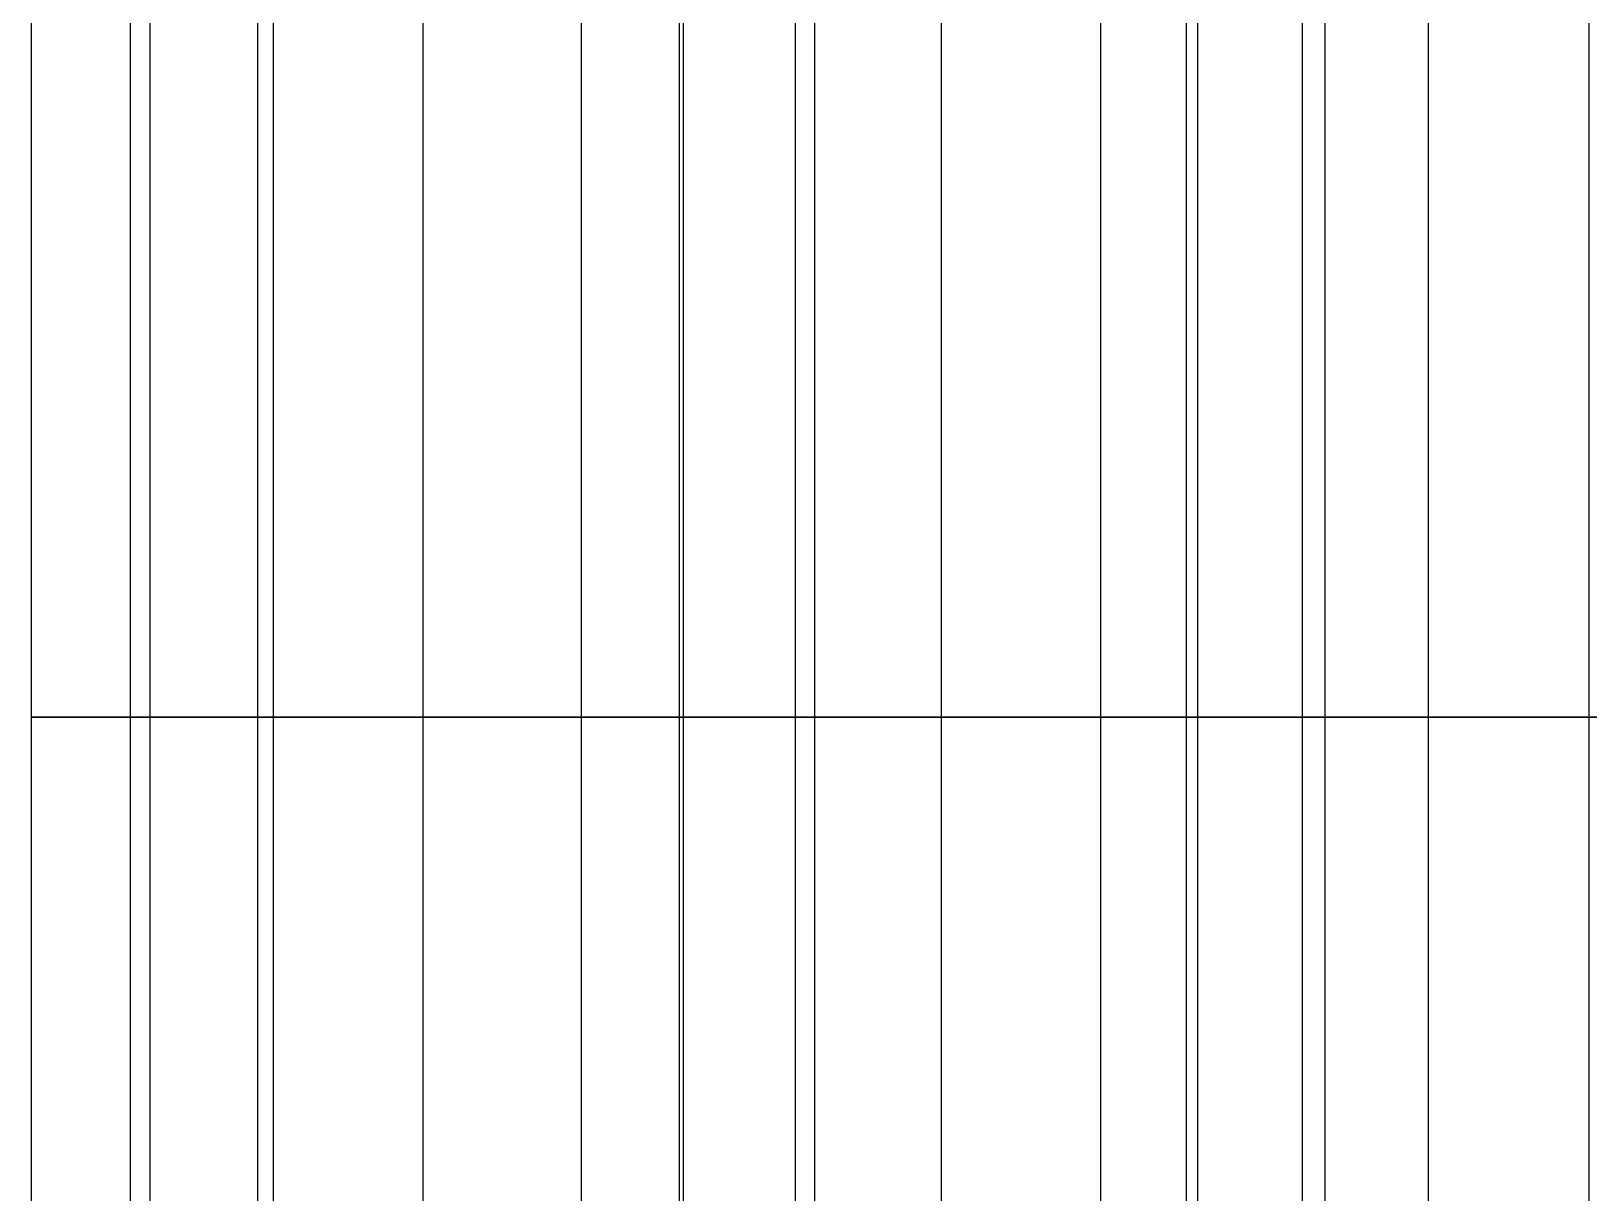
# Model space of a CAD drawing. Extents: x -60 to 60, y -153 to -30.
# Drawn here: x 47.509 to 50.523, y -87.921 to -85.672 of the extents above; entities that cross this region are included whole.
import ezdxf

# ---------------------------------------------------------------- set-up
doc = ezdxf.new("R2010")
doc.units = 0
doc.layers.add('Cut051006', color=7, linetype='CONTINUOUS')

msp = doc.modelspace()

# ---------------------------------------------------------------- linework, layer by layer
at = {"layer": 'Cut051006'}
for p, q in [((47.5086, -84, 88.657), (47.5086, -87, 88.657)), ((47.5086, -84, 88.657), (47.5086, -87, 88.657)), ((47.5086, -84, 25.9926), (47.5086, -87, 25.9926)), ((47.5086, -84, 25.9926), (47.5086, -87, 25.9926)), ((47.7004, -84, 88.6048), (47.7004, -87, 88.6048)), ((47.7004, -84, 88.6048), (47.7004, -87, 88.6048)), ((47.7004, -84, 26.0449), (47.7004, -87, 26.0449)), ((47.7004, -84, 26.0449), (47.7004, -87, 26.0449)), ((47.7382, -84, 87.7432), (47.7382, -87, 87.7432)), ((47.7382, -84, 87.7432), (47.7382, -87, 87.7432)), ((47.7382, -84, 26.9064), (47.7382, -87, 26.9064)), ((47.7382, -84, 26.9064), (47.7382, -87, 26.9064)), ((47.9469, -84, 87.9822), (47.9469, -87, 87.9822)), ((47.9469, -84, 87.9822), (47.9469, -87, 87.9822)), ((47.9469, -84, 26.6675), (47.9469, -87, 26.6675)), ((47.9469, -84, 26.6675), (47.9469, -87, 26.6675)), ((47.9772, -84, 88.1786), (47.9772, -87, 88.1786)), ((47.9772, -84, 88.1786), (47.9772, -87, 88.1786)), ((47.9772, -84, 26.471), (47.9772, -87, 26.471)), ((47.9772, -84, 26.471), (47.9772, -87, 26.471)), ((48.2669, -84, 86.8971), (48.2669, -87, 86.8971)), ((48.2669, -84, 86.8971), (48.2669, -87, 86.8971)), ((48.2669, -84, 27.7526), (48.2669, -87, 27.7526)), ((48.2669, -84, 27.7526), (48.2669, -87, 27.7526)), ((48.5731, -84, 86.9799), (48.5731, -87, 86.9799)), ((48.5731, -84, 86.9799), (48.5731, -87, 86.9799)), ((48.5731, -84, 27.6697), (48.5731, -87, 27.6697)), ((48.5731, -84, 27.6697), (48.5731, -87, 27.6697)), ((48.763, -84, 86.921), (48.763, -87, 86.921)), ((48.763, -84, 86.921), (48.763, -87, 86.921)), ((48.763, -84, 27.7287), (48.763, -87, 27.7287)), ((48.763, -84, 27.7287), (48.763, -87, 27.7287)), ((48.7707, -84, 86.0587), (48.7707, -87, 86.0587)), ((48.7707, -84, 86.0587), (48.7707, -87, 86.0587)), ((48.7707, -84, 28.591), (48.7707, -87, 28.591)), ((48.7707, -84, 28.591), (48.7707, -87, 28.591)), ((48.9876, -84, 86.2902), (48.9876, -87, 86.2902)), ((48.9876, -84, 86.2902), (48.9876, -87, 86.2902)), ((48.9876, -84, 28.3595), (48.9876, -87, 28.3595)), ((48.9876, -84, 28.3595), (48.9876, -87, 28.3595)), ((49.0247, -84, 86.4855), (49.0247, -87, 86.4855)), ((49.0247, -84, 86.4855), (49.0247, -87, 86.4855)), ((49.0247, -84, 28.1642), (49.0247, -87, 28.1642)), ((49.0247, -84, 28.1642), (49.0247, -87, 28.1642)), ((49.2696, -84, 85.1946), (49.2696, -87, 85.1946)), ((49.2696, -84, 85.1946), (49.2696, -87, 85.1946)), ((49.2696, -84, 29.4551), (49.2696, -87, 29.4551)), ((49.2696, -84, 29.4551), (49.2696, -87, 29.4551)), ((49.5785, -84, 85.2667), (49.5785, -87, 85.2667)), ((49.5785, -84, 85.2667), (49.5785, -87, 85.2667)), ((49.5785, -84, 29.383), (49.5785, -87, 29.383)), ((49.5785, -84, 29.383), (49.5785, -87, 29.383)), ((49.7438, -84, 84.3391), (49.7438, -87, 84.3391)), ((49.7438, -84, 84.3391), (49.7438, -87, 84.3391)), ((49.7438, -84, 30.3106), (49.7438, -87, 30.3106)), ((49.7438, -84, 30.3106), (49.7438, -87, 30.3106)), ((49.7662, -84, 85.2012), (49.7662, -87, 85.2012)), ((49.7662, -84, 85.2012), (49.7662, -87, 85.2012)), ((49.7662, -84, 29.4485), (49.7662, -87, 29.4485)), ((49.7662, -84, 29.4485), (49.7662, -87, 29.4485)), ((49.9686, -84, 84.5629), (49.9686, -87, 84.5629)), ((49.9686, -84, 84.5629), (49.9686, -87, 84.5629)), ((49.9686, -84, 30.0868), (49.9686, -87, 30.0868)), ((49.9686, -84, 30.0868), (49.9686, -87, 30.0868)), ((50.0125, -84, 84.7568), (50.0125, -87, 84.7568)), ((50.0125, -84, 84.7568), (50.0125, -87, 84.7568)), ((50.0125, -84, 29.8929), (50.0125, -87, 29.8929)), ((50.0125, -84, 29.8929), (50.0125, -87, 29.8929)), ((50.2122, -84, 83.4581), (50.2122, -87, 83.4581)), ((50.2122, -84, 83.4581), (50.2122, -87, 83.4581)), ((50.2122, -84, 31.1916), (50.2122, -87, 31.1916)), ((50.2122, -84, 31.1916), (50.2122, -87, 31.1916)), ((50.5235, -84, 83.5194), (50.5235, -87, 83.5194)), ((50.5235, -84, 83.5194), (50.5235, -87, 83.5194)), ((50.5235, -84, 31.1303), (50.5235, -87, 31.1303)), ((50.5235, -84, 31.1303), (50.5235, -87, 31.1303)), ((47.5086, -87, 88.657), (47.5086, -90, 88.657)), ((47.5086, -87, 88.657), (47.5086, -90, 88.657)), ((47.5086, -87, 25.9926), (47.5086, -90, 25.9926)), ((47.5086, -87, 25.9926), (47.5086, -90, 25.9926)), ((47.7004, -87, 88.6048), (47.7004, -90, 88.6048)), ((47.7004, -87, 88.6048), (47.7004, -90, 88.6048)), ((47.7004, -87, 26.0449), (47.7004, -90, 26.0449)), ((47.7004, -87, 26.0449), (47.7004, -90, 26.0449)), ((47.7382, -87, 87.7432), (47.7382, -90, 87.7432)), ((47.7382, -87, 87.7432), (47.7382, -90, 87.7432)), ((47.7382, -87, 26.9064), (47.7382, -90, 26.9064)), ((47.7382, -87, 26.9064), (47.7382, -90, 26.9064)), ((47.9469, -87, 87.9822), (47.9469, -90, 87.9822)), ((47.9469, -87, 87.9822), (47.9469, -90, 87.9822)), ((47.9469, -87, 26.6675), (47.9469, -90, 26.6675)), ((47.9469, -87, 26.6675), (47.9469, -90, 26.6675)), ((47.9772, -87, 88.1786), (47.9772, -90, 88.1786)), ((47.9772, -87, 88.1786), (47.9772, -90, 88.1786)), ((47.9772, -87, 26.471), (47.9772, -90, 26.471)), ((47.9772, -87, 26.471), (47.9772, -90, 26.471)), ((48.2669, -87, 86.8971), (48.2669, -90, 86.8971)), ((48.2669, -87, 86.8971), (48.2669, -90, 86.8971)), ((48.2669, -87, 27.7526), (48.2669, -90, 27.7526)), ((48.2669, -87, 27.7526), (48.2669, -90, 27.7526)), ((48.5731, -87, 86.9799), (48.5731, -90, 86.9799)), ((48.5731, -87, 86.9799), (48.5731, -90, 86.9799)), ((48.5731, -87, 27.6697), (48.5731, -90, 27.6697)), ((48.5731, -87, 27.6697), (48.5731, -90, 27.6697)), ((48.763, -87, 86.921), (48.763, -90, 86.921)), ((48.763, -87, 86.921), (48.763, -90, 86.921)), ((48.763, -87, 27.7287), (48.763, -90, 27.7287)), ((48.763, -87, 27.7287), (48.763, -90, 27.7287)), ((48.7707, -87, 86.0587), (48.7707, -90, 86.0587)), ((48.7707, -87, 86.0587), (48.7707, -90, 86.0587)), ((48.7707, -87, 28.591), (48.7707, -90, 28.591)), ((48.7707, -87, 28.591), (48.7707, -90, 28.591)), ((48.9876, -87, 86.2902), (48.9876, -90, 86.2902)), ((48.9876, -87, 86.2902), (48.9876, -90, 86.2902)), ((48.9876, -87, 28.3595), (48.9876, -90, 28.3595)), ((48.9876, -87, 28.3595), (48.9876, -90, 28.3595)), ((49.0247, -87, 86.4855), (49.0247, -90, 86.4855)), ((49.0247, -87, 86.4855), (49.0247, -90, 86.4855)), ((49.0247, -87, 28.1642), (49.0247, -90, 28.1642)), ((49.0247, -87, 28.1642), (49.0247, -90, 28.1642)), ((49.2696, -87, 85.1946), (49.2696, -90, 85.1946)), ((49.2696, -87, 85.1946), (49.2696, -90, 85.1946)), ((49.2696, -87, 29.4551), (49.2696, -90, 29.4551)), ((49.2696, -87, 29.4551), (49.2696, -90, 29.4551)), ((49.5785, -87, 85.2667), (49.5785, -90, 85.2667)), ((49.5785, -87, 85.2667), (49.5785, -90, 85.2667)), ((49.5785, -87, 29.383), (49.5785, -90, 29.383)), ((49.5785, -87, 29.383), (49.5785, -90, 29.383)), ((49.7438, -87, 84.3391), (49.7438, -90, 84.3391)), ((49.7438, -87, 84.3391), (49.7438, -90, 84.3391)), ((49.7438, -87, 30.3106), (49.7438, -90, 30.3106)), ((49.7438, -87, 30.3106), (49.7438, -90, 30.3106)), ((49.7662, -87, 85.2012), (49.7662, -90, 85.2012)), ((49.7662, -87, 85.2012), (49.7662, -90, 85.2012)), ((49.7662, -87, 29.4485), (49.7662, -90, 29.4485)), ((49.7662, -87, 29.4485), (49.7662, -90, 29.4485)), ((49.9686, -87, 84.5629), (49.9686, -90, 84.5629)), ((49.9686, -87, 84.5629), (49.9686, -90, 84.5629)), ((49.9686, -87, 30.0868), (49.9686, -90, 30.0868)), ((49.9686, -87, 30.0868), (49.9686, -90, 30.0868)), ((50.0125, -87, 84.7568), (50.0125, -90, 84.7568)), ((50.0125, -87, 84.7568), (50.0125, -90, 84.7568)), ((50.0125, -87, 29.8929), (50.0125, -90, 29.8929)), ((50.0125, -87, 29.8929), (50.0125, -90, 29.8929)), ((50.2122, -87, 83.4581), (50.2122, -90, 83.4581)), ((50.2122, -87, 83.4581), (50.2122, -90, 83.4581)), ((50.2122, -87, 31.1916), (50.2122, -90, 31.1916)), ((50.2122, -87, 31.1916), (50.2122, -90, 31.1916)), ((50.5235, -87, 83.5194), (50.5235, -90, 83.5194)), ((50.5235, -87, 83.5194), (50.5235, -90, 83.5194)), ((50.5235, -87, 31.1303), (50.5235, -90, 31.1303)), ((50.5235, -87, 31.1303), (50.5235, -90, 31.1303))]:
    msp.add_line(p, q, dxfattribs=at)
for centre in [(0, -90), (0, -90), (0, -93), (0, -93)]:
    msp.add_circle(centre, 60, dxfattribs=at)
for points, degree, knots in [([(47.7004, -87, 88.6048), (47.6717, -87, 88.6496), (47.6144, -87, 88.6673), (47.556, -87, 88.6811), (47.5086, -87, 88.657)], 2, [0, 0, 0, 0.724386, 0.724386, 1.44877, 1.44877, 1.44877]), ([(47.5086, -87, 25.9926), (47.556, -87, 25.9686), (47.6144, -87, 25.9824), (47.6717, -87, 26.0001), (47.7004, -87, 26.0449)], 2, [0, 0, 0, 0.724386, 0.724386, 1.44877, 1.44877, 1.44877]), ([(47.7004, -87, 88.6048), (47.6717, -87, 88.6496), (47.6144, -87, 88.6673), (47.556, -87, 88.6811), (47.5086, -87, 88.657)], 2, [0, 0, 0, 0.724386, 0.724386, 1.44877, 1.44877, 1.44877]), ([(47.5086, -87, 25.9926), (47.556, -87, 25.9686), (47.6144, -87, 25.9824), (47.6717, -87, 26.0001), (47.7004, -87, 26.0449)], 2, [0, 0, 0, 0.724386, 0.724386, 1.44877, 1.44877, 1.44877]), ([(47.7004, -87, 88.6048), (47.6717, -87, 88.6496), (47.6144, -87, 88.6673), (47.556, -87, 88.6811), (47.5086, -87, 88.657)], 2, [0, 0, 0, 0.724386, 0.724386, 1.44877, 1.44877, 1.44877]), ([(47.5086, -87, 25.9926), (47.556, -87, 25.9686), (47.6144, -87, 25.9824), (47.6717, -87, 26.0001), (47.7004, -87, 26.0449)], 2, [0, 0, 0, 0.724386, 0.724386, 1.44877, 1.44877, 1.44877]), ([(47.7004, -87, 88.6048), (47.6717, -87, 88.6496), (47.6144, -87, 88.6673), (47.556, -87, 88.6811), (47.5086, -87, 88.657)], 2, [0, 0, 0, 0.724386, 0.724386, 1.44877, 1.44877, 1.44877]), ([(47.5086, -87, 25.9926), (47.556, -87, 25.9686), (47.6144, -87, 25.9824), (47.6717, -87, 26.0001), (47.7004, -87, 26.0449)], 2, [0, 0, 0, 0.724386, 0.724386, 1.44877, 1.44877, 1.44877]), ([(48.2669, -87, 86.8971), (48.1846, -87, 86.8883), (48.0865, -87, 86.8974), (47.9893, -87, 86.9393), (47.8925, -87, 86.9803), (47.7992, -87, 87.0562), (47.7381, -87, 87.1549), (47.6762, -87, 87.2531), (47.6488, -87, 87.3703), (47.6544, -87, 87.4753), (47.6594, -87, 87.581), (47.6942, -87, 87.6732), (47.7382, -87, 87.7432)], 3, [0, 0, 0, 0, 0.558599, 0.558599, 0.558599, 1.1172, 1.1172, 1.1172, 1.6758, 1.6758, 1.6758, 2.2344, 2.2344, 2.2344, 2.2344]), ([(47.7382, -87, 26.9064), (47.6942, -87, 26.9765), (47.6594, -87, 27.0687), (47.6544, -87, 27.1744), (47.6488, -87, 27.2794), (47.6762, -87, 27.3966), (47.7381, -87, 27.4947), (47.7992, -87, 27.5934), (47.8925, -87, 27.6694), (47.9893, -87, 27.7104), (48.0865, -87, 27.7523), (48.1846, -87, 27.7614), (48.2669, -87, 27.7526)], 3, [0, 0, 0, 0, 0.558599, 0.558599, 0.558599, 1.1172, 1.1172, 1.1172, 1.6758, 1.6758, 1.6758, 2.2344, 2.2344, 2.2344, 2.2344]), ([(48.2669, -87, 86.8971), (48.1846, -87, 86.8883), (48.0865, -87, 86.8974), (47.9893, -87, 86.9393), (47.8925, -87, 86.9803), (47.7992, -87, 87.0562), (47.7381, -87, 87.1549), (47.6762, -87, 87.2531), (47.6488, -87, 87.3703), (47.6544, -87, 87.4753), (47.6594, -87, 87.581), (47.6942, -87, 87.6732), (47.7382, -87, 87.7432)], 3, [0, 0, 0, 0, 0.558599, 0.558599, 0.558599, 1.1172, 1.1172, 1.1172, 1.6758, 1.6758, 1.6758, 2.2344, 2.2344, 2.2344, 2.2344]), ([(47.7382, -87, 26.9064), (47.6942, -87, 26.9765), (47.6594, -87, 27.0687), (47.6544, -87, 27.1744), (47.6488, -87, 27.2794), (47.6762, -87, 27.3966), (47.7381, -87, 27.4947), (47.7992, -87, 27.5934), (47.8925, -87, 27.6694), (47.9893, -87, 27.7104), (48.0865, -87, 27.7523), (48.1846, -87, 27.7614), (48.2669, -87, 27.7526)], 3, [0, 0, 0, 0, 0.558599, 0.558599, 0.558599, 1.1172, 1.1172, 1.1172, 1.6758, 1.6758, 1.6758, 2.2344, 2.2344, 2.2344, 2.2344]), ([(48.2669, -87, 86.8971), (48.1846, -87, 86.8883), (48.0865, -87, 86.8974), (47.9893, -87, 86.9393), (47.8925, -87, 86.9803), (47.7992, -87, 87.0562), (47.7381, -87, 87.1549), (47.6762, -87, 87.2531), (47.6488, -87, 87.3703), (47.6544, -87, 87.4753), (47.6594, -87, 87.581), (47.6942, -87, 87.6732), (47.7382, -87, 87.7432)], 3, [0, 0, 0, 0, 0.558599, 0.558599, 0.558599, 1.1172, 1.1172, 1.1172, 1.6758, 1.6758, 1.6758, 2.2344, 2.2344, 2.2344, 2.2344]), ([(47.7382, -87, 26.9064), (47.6942, -87, 26.9765), (47.6594, -87, 27.0687), (47.6544, -87, 27.1744), (47.6488, -87, 27.2794), (47.6762, -87, 27.3966), (47.7381, -87, 27.4947), (47.7992, -87, 27.5934), (47.8925, -87, 27.6694), (47.9893, -87, 27.7104), (48.0865, -87, 27.7523), (48.1846, -87, 27.7614), (48.2669, -87, 27.7526)], 3, [0, 0, 0, 0, 0.558599, 0.558599, 0.558599, 1.1172, 1.1172, 1.1172, 1.6758, 1.6758, 1.6758, 2.2344, 2.2344, 2.2344, 2.2344]), ([(48.2669, -87, 86.8971), (48.1846, -87, 86.8883), (48.0865, -87, 86.8974), (47.9893, -87, 86.9393), (47.8925, -87, 86.9803), (47.7992, -87, 87.0562), (47.7381, -87, 87.1549), (47.6762, -87, 87.2531), (47.6488, -87, 87.3703), (47.6544, -87, 87.4753), (47.6594, -87, 87.581), (47.6942, -87, 87.6732), (47.7382, -87, 87.7432)], 3, [0, 0, 0, 0, 0.558599, 0.558599, 0.558599, 1.1172, 1.1172, 1.1172, 1.6758, 1.6758, 1.6758, 2.2344, 2.2344, 2.2344, 2.2344]), ([(47.7382, -87, 26.9064), (47.6942, -87, 26.9765), (47.6594, -87, 27.0687), (47.6544, -87, 27.1744), (47.6488, -87, 27.2794), (47.6762, -87, 27.3966), (47.7381, -87, 27.4947), (47.7992, -87, 27.5934), (47.8925, -87, 27.6694), (47.9893, -87, 27.7104), (48.0865, -87, 27.7523), (48.1846, -87, 27.7614), (48.2669, -87, 27.7526)], 3, [0, 0, 0, 0, 0.558599, 0.558599, 0.558599, 1.1172, 1.1172, 1.1172, 1.6758, 1.6758, 1.6758, 2.2344, 2.2344, 2.2344, 2.2344]), ([(47.9469, -87, 87.9822), (47.9881, -87, 88.0157), (47.9992, -87, 88.0747), (48.0064, -87, 88.1342), (47.9772, -87, 88.1786)], 2, [0, 0, 0, 0.724386, 0.724386, 1.44877, 1.44877, 1.44877]), ([(47.9772, -87, 26.471), (48.0064, -87, 26.5155), (47.9992, -87, 26.575), (47.9881, -87, 26.634), (47.9469, -87, 26.6675)], 2, [0, 0, 0, 0.724386, 0.724386, 1.44877, 1.44877, 1.44877]), ([(47.9469, -87, 87.9822), (47.9881, -87, 88.0157), (47.9992, -87, 88.0747), (48.0064, -87, 88.1342), (47.9772, -87, 88.1786)], 2, [0, 0, 0, 0.724386, 0.724386, 1.44877, 1.44877, 1.44877]), ([(47.9772, -87, 26.471), (48.0064, -87, 26.5155), (47.9992, -87, 26.575), (47.9881, -87, 26.634), (47.9469, -87, 26.6675)], 2, [0, 0, 0, 0.724386, 0.724386, 1.44877, 1.44877, 1.44877]), ([(47.9469, -87, 87.9822), (47.9881, -87, 88.0157), (47.9992, -87, 88.0747), (48.0064, -87, 88.1342), (47.9772, -87, 88.1786)], 2, [0, 0, 0, 0.724386, 0.724386, 1.44877, 1.44877, 1.44877]), ([(47.9772, -87, 26.471), (48.0064, -87, 26.5155), (47.9992, -87, 26.575), (47.9881, -87, 26.634), (47.9469, -87, 26.6675)], 2, [0, 0, 0, 0.724386, 0.724386, 1.44877, 1.44877, 1.44877]), ([(47.9469, -87, 87.9822), (47.9881, -87, 88.0157), (47.9992, -87, 88.0747), (48.0064, -87, 88.1342), (47.9772, -87, 88.1786)], 2, [0, 0, 0, 0.724386, 0.724386, 1.44877, 1.44877, 1.44877]), ([(47.9772, -87, 26.471), (48.0064, -87, 26.5155), (47.9992, -87, 26.575), (47.9881, -87, 26.634), (47.9469, -87, 26.6675)], 2, [0, 0, 0, 0.724386, 0.724386, 1.44877, 1.44877, 1.44877]), ([(48.763, -87, 86.921), (48.7359, -87, 86.9667), (48.6792, -87, 86.9864), (48.6214, -87, 87.0023), (48.5731, -87, 86.9799)], 2, [0, 0, 0, 0.724386, 0.724386, 1.44877, 1.44877, 1.44877]), ([(48.5731, -87, 27.6697), (48.6214, -87, 27.6474), (48.6792, -87, 27.6632), (48.7359, -87, 27.6829), (48.763, -87, 27.7287)], 2, [0, 0, 0, 0.724386, 0.724386, 1.44877, 1.44877, 1.44877]), ([(48.763, -87, 86.921), (48.7359, -87, 86.9667), (48.6792, -87, 86.9864), (48.6214, -87, 87.0023), (48.5731, -87, 86.9799)], 2, [0, 0, 0, 0.724386, 0.724386, 1.44877, 1.44877, 1.44877]), ([(48.5731, -87, 27.6697), (48.6214, -87, 27.6474), (48.6792, -87, 27.6632), (48.7359, -87, 27.6829), (48.763, -87, 27.7287)], 2, [0, 0, 0, 0.724386, 0.724386, 1.44877, 1.44877, 1.44877]), ([(48.763, -87, 86.921), (48.7359, -87, 86.9667), (48.6792, -87, 86.9864), (48.6214, -87, 87.0023), (48.5731, -87, 86.9799)], 2, [0, 0, 0, 0.724386, 0.724386, 1.44877, 1.44877, 1.44877]), ([(48.5731, -87, 27.6697), (48.6214, -87, 27.6474), (48.6792, -87, 27.6632), (48.7359, -87, 27.6829), (48.763, -87, 27.7287)], 2, [0, 0, 0, 0.724386, 0.724386, 1.44877, 1.44877, 1.44877]), ([(48.763, -87, 86.921), (48.7359, -87, 86.9667), (48.6792, -87, 86.9864), (48.6214, -87, 87.0023), (48.5731, -87, 86.9799)], 2, [0, 0, 0, 0.724386, 0.724386, 1.44877, 1.44877, 1.44877]), ([(48.5731, -87, 27.6697), (48.6214, -87, 27.6474), (48.6792, -87, 27.6632), (48.7359, -87, 27.6829), (48.763, -87, 27.7287)], 2, [0, 0, 0, 0.724386, 0.724386, 1.44877, 1.44877, 1.44877]), ([(49.2696, -87, 85.1946), (49.187, -87, 85.1886), (49.0893, -87, 85.2012), (48.9936, -87, 85.2464), (48.8983, -87, 85.2908), (48.8077, -87, 85.37), (48.7501, -87, 85.4707), (48.6916, -87, 85.5709), (48.6684, -87, 85.689), (48.6776, -87, 85.7938), (48.6863, -87, 85.8992), (48.7243, -87, 85.9902), (48.7707, -87, 86.0587)], 3, [0, 0, 0, 0, 0.558599, 0.558599, 0.558599, 1.1172, 1.1172, 1.1172, 1.6758, 1.6758, 1.6758, 2.2344, 2.2344, 2.2344, 2.2344]), ([(48.7707, -87, 28.591), (48.7243, -87, 28.6595), (48.6863, -87, 28.7504), (48.6776, -87, 28.8559), (48.6684, -87, 28.9606), (48.6916, -87, 29.0787), (48.7501, -87, 29.179), (48.8077, -87, 29.2797), (48.8983, -87, 29.3589), (48.9936, -87, 29.4033), (49.0893, -87, 29.4485), (49.187, -87, 29.4611), (49.2696, -87, 29.4551)], 3, [0, 0, 0, 0, 0.558599, 0.558599, 0.558599, 1.1172, 1.1172, 1.1172, 1.6758, 1.6758, 1.6758, 2.2344, 2.2344, 2.2344, 2.2344]), ([(49.2696, -87, 85.1946), (49.187, -87, 85.1886), (49.0893, -87, 85.2012), (48.9936, -87, 85.2464), (48.8983, -87, 85.2908), (48.8077, -87, 85.37), (48.7501, -87, 85.4707), (48.6916, -87, 85.5709), (48.6684, -87, 85.689), (48.6776, -87, 85.7938), (48.6863, -87, 85.8992), (48.7243, -87, 85.9902), (48.7707, -87, 86.0587)], 3, [0, 0, 0, 0, 0.558599, 0.558599, 0.558599, 1.1172, 1.1172, 1.1172, 1.6758, 1.6758, 1.6758, 2.2344, 2.2344, 2.2344, 2.2344]), ([(48.7707, -87, 28.591), (48.7243, -87, 28.6595), (48.6863, -87, 28.7504), (48.6776, -87, 28.8559), (48.6684, -87, 28.9606), (48.6916, -87, 29.0787), (48.7501, -87, 29.179), (48.8077, -87, 29.2797), (48.8983, -87, 29.3589), (48.9936, -87, 29.4033), (49.0893, -87, 29.4485), (49.187, -87, 29.4611), (49.2696, -87, 29.4551)], 3, [0, 0, 0, 0, 0.558599, 0.558599, 0.558599, 1.1172, 1.1172, 1.1172, 1.6758, 1.6758, 1.6758, 2.2344, 2.2344, 2.2344, 2.2344]), ([(49.2696, -87, 85.1946), (49.187, -87, 85.1886), (49.0893, -87, 85.2012), (48.9936, -87, 85.2464), (48.8983, -87, 85.2908), (48.8077, -87, 85.37), (48.7501, -87, 85.4707), (48.6916, -87, 85.5709), (48.6684, -87, 85.689), (48.6776, -87, 85.7938), (48.6863, -87, 85.8992), (48.7243, -87, 85.9902), (48.7707, -87, 86.0587)], 3, [0, 0, 0, 0, 0.558599, 0.558599, 0.558599, 1.1172, 1.1172, 1.1172, 1.6758, 1.6758, 1.6758, 2.2344, 2.2344, 2.2344, 2.2344]), ([(48.7707, -87, 28.591), (48.7243, -87, 28.6595), (48.6863, -87, 28.7504), (48.6776, -87, 28.8559), (48.6684, -87, 28.9606), (48.6916, -87, 29.0787), (48.7501, -87, 29.179), (48.8077, -87, 29.2797), (48.8983, -87, 29.3589), (48.9936, -87, 29.4033), (49.0893, -87, 29.4485), (49.187, -87, 29.4611), (49.2696, -87, 29.4551)], 3, [0, 0, 0, 0, 0.558599, 0.558599, 0.558599, 1.1172, 1.1172, 1.1172, 1.6758, 1.6758, 1.6758, 2.2344, 2.2344, 2.2344, 2.2344]), ([(49.2696, -87, 85.1946), (49.187, -87, 85.1886), (49.0893, -87, 85.2012), (48.9936, -87, 85.2464), (48.8983, -87, 85.2908), (48.8077, -87, 85.37), (48.7501, -87, 85.4707), (48.6916, -87, 85.5709), (48.6684, -87, 85.689), (48.6776, -87, 85.7938), (48.6863, -87, 85.8992), (48.7243, -87, 85.9902), (48.7707, -87, 86.0587)], 3, [0, 0, 0, 0, 0.558599, 0.558599, 0.558599, 1.1172, 1.1172, 1.1172, 1.6758, 1.6758, 1.6758, 2.2344, 2.2344, 2.2344, 2.2344]), ([(48.7707, -87, 28.591), (48.7243, -87, 28.6595), (48.6863, -87, 28.7504), (48.6776, -87, 28.8559), (48.6684, -87, 28.9606), (48.6916, -87, 29.0787), (48.7501, -87, 29.179), (48.8077, -87, 29.2797), (48.8983, -87, 29.3589), (48.9936, -87, 29.4033), (49.0893, -87, 29.4485), (49.187, -87, 29.4611), (49.2696, -87, 29.4551)], 3, [0, 0, 0, 0, 0.558599, 0.558599, 0.558599, 1.1172, 1.1172, 1.1172, 1.6758, 1.6758, 1.6758, 2.2344, 2.2344, 2.2344, 2.2344]), ([(48.9876, -87, 86.2902), (49.03, -87, 86.3223), (49.0432, -87, 86.3808), (49.0524, -87, 86.4401), (49.0247, -87, 86.4855)], 2, [0, 0, 0, 0.724386, 0.724386, 1.44877, 1.44877, 1.44877]), ([(49.0247, -87, 28.1642), (49.0524, -87, 28.2096), (49.0432, -87, 28.2689), (49.03, -87, 28.3274), (48.9876, -87, 28.3595)], 2, [0, 0, 0, 0.724386, 0.724386, 1.44877, 1.44877, 1.44877]), ([(48.9876, -87, 86.2902), (49.03, -87, 86.3223), (49.0432, -87, 86.3808), (49.0524, -87, 86.4401), (49.0247, -87, 86.4855)], 2, [0, 0, 0, 0.724386, 0.724386, 1.44877, 1.44877, 1.44877]), ([(49.0247, -87, 28.1642), (49.0524, -87, 28.2096), (49.0432, -87, 28.2689), (49.03, -87, 28.3274), (48.9876, -87, 28.3595)], 2, [0, 0, 0, 0.724386, 0.724386, 1.44877, 1.44877, 1.44877]), ([(48.9876, -87, 86.2902), (49.03, -87, 86.3223), (49.0432, -87, 86.3808), (49.0524, -87, 86.4401), (49.0247, -87, 86.4855)], 2, [0, 0, 0, 0.724386, 0.724386, 1.44877, 1.44877, 1.44877]), ([(49.0247, -87, 28.1642), (49.0524, -87, 28.2096), (49.0432, -87, 28.2689), (49.03, -87, 28.3274), (48.9876, -87, 28.3595)], 2, [0, 0, 0, 0.724386, 0.724386, 1.44877, 1.44877, 1.44877]), ([(48.9876, -87, 86.2902), (49.03, -87, 86.3223), (49.0432, -87, 86.3808), (49.0524, -87, 86.4401), (49.0247, -87, 86.4855)], 2, [0, 0, 0, 0.724386, 0.724386, 1.44877, 1.44877, 1.44877]), ([(49.0247, -87, 28.1642), (49.0524, -87, 28.2096), (49.0432, -87, 28.2689), (49.03, -87, 28.3274), (48.9876, -87, 28.3595)], 2, [0, 0, 0, 0.724386, 0.724386, 1.44877, 1.44877, 1.44877]), ([(49.7662, -87, 85.2012), (49.7407, -87, 85.2478), (49.6848, -87, 85.2695), (49.6275, -87, 85.2873), (49.5785, -87, 85.2667)], 2, [0, 0, 0, 0.724386, 0.724386, 1.44877, 1.44877, 1.44877]), ([(49.5785, -87, 29.383), (49.6275, -87, 29.3623), (49.6848, -87, 29.3802), (49.7407, -87, 29.4018), (49.7662, -87, 29.4485)], 2, [0, 0, 0, 0.724386, 0.724386, 1.44877, 1.44877, 1.44877]), ([(49.7662, -87, 85.2012), (49.7407, -87, 85.2478), (49.6848, -87, 85.2695), (49.6275, -87, 85.2873), (49.5785, -87, 85.2667)], 2, [0, 0, 0, 0.724386, 0.724386, 1.44877, 1.44877, 1.44877]), ([(49.5785, -87, 29.383), (49.6275, -87, 29.3623), (49.6848, -87, 29.3802), (49.7407, -87, 29.4018), (49.7662, -87, 29.4485)], 2, [0, 0, 0, 0.724386, 0.724386, 1.44877, 1.44877, 1.44877]), ([(49.7662, -87, 85.2012), (49.7407, -87, 85.2478), (49.6848, -87, 85.2695), (49.6275, -87, 85.2873), (49.5785, -87, 85.2667)], 2, [0, 0, 0, 0.724386, 0.724386, 1.44877, 1.44877, 1.44877]), ([(49.5785, -87, 29.383), (49.6275, -87, 29.3623), (49.6848, -87, 29.3802), (49.7407, -87, 29.4018), (49.7662, -87, 29.4485)], 2, [0, 0, 0, 0.724386, 0.724386, 1.44877, 1.44877, 1.44877]), ([(49.7662, -87, 85.2012), (49.7407, -87, 85.2478), (49.6848, -87, 85.2695), (49.6275, -87, 85.2873), (49.5785, -87, 85.2667)], 2, [0, 0, 0, 0.724386, 0.724386, 1.44877, 1.44877, 1.44877]), ([(49.5785, -87, 29.383), (49.6275, -87, 29.3623), (49.6848, -87, 29.3802), (49.7407, -87, 29.4018), (49.7662, -87, 29.4485)], 2, [0, 0, 0, 0.724386, 0.724386, 1.44877, 1.44877, 1.44877]), ([(50.2122, -87, 83.4581), (50.1295, -87, 83.455), (50.0322, -87, 83.471), (49.9382, -87, 83.5196), (49.8445, -87, 83.5672), (49.7567, -87, 83.6495), (49.7027, -87, 83.7522), (49.6477, -87, 83.8544), (49.6286, -87, 83.9733), (49.6415, -87, 84.0776), (49.6538, -87, 84.1827), (49.695, -87, 84.2723), (49.7438, -87, 84.3391)], 3, [0, 0, 0, 0, 0.558599, 0.558599, 0.558599, 1.1172, 1.1172, 1.1172, 1.6758, 1.6758, 1.6758, 2.2344, 2.2344, 2.2344, 2.2344]), ([(49.7438, -87, 30.3106), (49.695, -87, 30.3774), (49.6538, -87, 30.467), (49.6415, -87, 30.5721), (49.6286, -87, 30.6764), (49.6477, -87, 30.7953), (49.7027, -87, 30.8975), (49.7567, -87, 31.0002), (49.8445, -87, 31.0825), (49.9382, -87, 31.1301), (50.0322, -87, 31.1787), (50.1295, -87, 31.1946), (50.2122, -87, 31.1916)], 3, [0, 0, 0, 0, 0.558599, 0.558599, 0.558599, 1.1172, 1.1172, 1.1172, 1.6758, 1.6758, 1.6758, 2.2344, 2.2344, 2.2344, 2.2344]), ([(50.2122, -87, 83.4581), (50.1295, -87, 83.455), (50.0322, -87, 83.471), (49.9382, -87, 83.5196), (49.8445, -87, 83.5672), (49.7567, -87, 83.6495), (49.7027, -87, 83.7522), (49.6477, -87, 83.8544), (49.6286, -87, 83.9733), (49.6415, -87, 84.0776), (49.6538, -87, 84.1827), (49.695, -87, 84.2723), (49.7438, -87, 84.3391)], 3, [0, 0, 0, 0, 0.558599, 0.558599, 0.558599, 1.1172, 1.1172, 1.1172, 1.6758, 1.6758, 1.6758, 2.2344, 2.2344, 2.2344, 2.2344]), ([(49.7438, -87, 30.3106), (49.695, -87, 30.3774), (49.6538, -87, 30.467), (49.6415, -87, 30.5721), (49.6286, -87, 30.6764), (49.6477, -87, 30.7953), (49.7027, -87, 30.8975), (49.7567, -87, 31.0002), (49.8445, -87, 31.0825), (49.9382, -87, 31.1301), (50.0322, -87, 31.1787), (50.1295, -87, 31.1946), (50.2122, -87, 31.1916)], 3, [0, 0, 0, 0, 0.558599, 0.558599, 0.558599, 1.1172, 1.1172, 1.1172, 1.6758, 1.6758, 1.6758, 2.2344, 2.2344, 2.2344, 2.2344]), ([(50.2122, -87, 83.4581), (50.1295, -87, 83.455), (50.0322, -87, 83.471), (49.9382, -87, 83.5196), (49.8445, -87, 83.5672), (49.7567, -87, 83.6495), (49.7027, -87, 83.7522), (49.6477, -87, 83.8544), (49.6286, -87, 83.9733), (49.6415, -87, 84.0776), (49.6538, -87, 84.1827), (49.695, -87, 84.2723), (49.7438, -87, 84.3391)], 3, [0, 0, 0, 0, 0.558599, 0.558599, 0.558599, 1.1172, 1.1172, 1.1172, 1.6758, 1.6758, 1.6758, 2.2344, 2.2344, 2.2344, 2.2344]), ([(49.7438, -87, 30.3106), (49.695, -87, 30.3774), (49.6538, -87, 30.467), (49.6415, -87, 30.5721), (49.6286, -87, 30.6764), (49.6477, -87, 30.7953), (49.7027, -87, 30.8975), (49.7567, -87, 31.0002), (49.8445, -87, 31.0825), (49.9382, -87, 31.1301), (50.0322, -87, 31.1787), (50.1295, -87, 31.1946), (50.2122, -87, 31.1916)], 3, [0, 0, 0, 0, 0.558599, 0.558599, 0.558599, 1.1172, 1.1172, 1.1172, 1.6758, 1.6758, 1.6758, 2.2344, 2.2344, 2.2344, 2.2344]), ([(50.2122, -87, 83.4581), (50.1295, -87, 83.455), (50.0322, -87, 83.471), (49.9382, -87, 83.5196), (49.8445, -87, 83.5672), (49.7567, -87, 83.6495), (49.7027, -87, 83.7522), (49.6477, -87, 83.8544), (49.6286, -87, 83.9733), (49.6415, -87, 84.0776), (49.6538, -87, 84.1827), (49.695, -87, 84.2723), (49.7438, -87, 84.3391)], 3, [0, 0, 0, 0, 0.558599, 0.558599, 0.558599, 1.1172, 1.1172, 1.1172, 1.6758, 1.6758, 1.6758, 2.2344, 2.2344, 2.2344, 2.2344]), ([(49.7438, -87, 30.3106), (49.695, -87, 30.3774), (49.6538, -87, 30.467), (49.6415, -87, 30.5721), (49.6286, -87, 30.6764), (49.6477, -87, 30.7953), (49.7027, -87, 30.8975), (49.7567, -87, 31.0002), (49.8445, -87, 31.0825), (49.9382, -87, 31.1301), (50.0322, -87, 31.1787), (50.1295, -87, 31.1946), (50.2122, -87, 31.1916)], 3, [0, 0, 0, 0, 0.558599, 0.558599, 0.558599, 1.1172, 1.1172, 1.1172, 1.6758, 1.6758, 1.6758, 2.2344, 2.2344, 2.2344, 2.2344]), ([(49.9686, -87, 84.5629), (50.0121, -87, 84.5935), (50.0273, -87, 84.6515), (50.0386, -87, 84.7104), (50.0125, -87, 84.7568)], 2, [0, 0, 0, 0.724386, 0.724386, 1.44877, 1.44877, 1.44877]), ([(50.0125, -87, 29.8929), (50.0386, -87, 29.9393), (50.0273, -87, 29.9982), (50.0121, -87, 30.0562), (49.9686, -87, 30.0868)], 2, [0, 0, 0, 0.724386, 0.724386, 1.44877, 1.44877, 1.44877]), ([(49.9686, -87, 84.5629), (50.0121, -87, 84.5935), (50.0273, -87, 84.6515), (50.0386, -87, 84.7104), (50.0125, -87, 84.7568)], 2, [0, 0, 0, 0.724386, 0.724386, 1.44877, 1.44877, 1.44877]), ([(50.0125, -87, 29.8929), (50.0386, -87, 29.9393), (50.0273, -87, 29.9982), (50.0121, -87, 30.0562), (49.9686, -87, 30.0868)], 2, [0, 0, 0, 0.724386, 0.724386, 1.44877, 1.44877, 1.44877]), ([(49.9686, -87, 84.5629), (50.0121, -87, 84.5935), (50.0273, -87, 84.6515), (50.0386, -87, 84.7104), (50.0125, -87, 84.7568)], 2, [0, 0, 0, 0.724386, 0.724386, 1.44877, 1.44877, 1.44877]), ([(50.0125, -87, 29.8929), (50.0386, -87, 29.9393), (50.0273, -87, 29.9982), (50.0121, -87, 30.0562), (49.9686, -87, 30.0868)], 2, [0, 0, 0, 0.724386, 0.724386, 1.44877, 1.44877, 1.44877]), ([(49.9686, -87, 84.5629), (50.0121, -87, 84.5935), (50.0273, -87, 84.6515), (50.0386, -87, 84.7104), (50.0125, -87, 84.7568)], 2, [0, 0, 0, 0.724386, 0.724386, 1.44877, 1.44877, 1.44877]), ([(50.0125, -87, 29.8929), (50.0386, -87, 29.9393), (50.0273, -87, 29.9982), (50.0121, -87, 30.0562), (49.9686, -87, 30.0868)], 2, [0, 0, 0, 0.724386, 0.724386, 1.44877, 1.44877, 1.44877]), ([(50.7088, -87, 83.4474), (50.6849, -87, 83.4949), (50.6297, -87, 83.5185), (50.5731, -87, 83.5383), (50.5235, -87, 83.5194)], 2, [0, 0, 0, 0.724386, 0.724386, 1.44877, 1.44877, 1.44877]), ([(50.5235, -87, 31.1303), (50.5731, -87, 31.1113), (50.6297, -87, 31.1312), (50.6849, -87, 31.1548), (50.7088, -87, 31.2023)], 2, [0, 0, 0, 0.724386, 0.724386, 1.44877, 1.44877, 1.44877]), ([(50.7088, -87, 83.4474), (50.6849, -87, 83.4949), (50.6297, -87, 83.5185), (50.5731, -87, 83.5383), (50.5235, -87, 83.5194)], 2, [0, 0, 0, 0.724386, 0.724386, 1.44877, 1.44877, 1.44877]), ([(50.5235, -87, 31.1303), (50.5731, -87, 31.1113), (50.6297, -87, 31.1312), (50.6849, -87, 31.1548), (50.7088, -87, 31.2023)], 2, [0, 0, 0, 0.724386, 0.724386, 1.44877, 1.44877, 1.44877]), ([(50.7088, -87, 83.4474), (50.6849, -87, 83.4949), (50.6297, -87, 83.5185), (50.5731, -87, 83.5383), (50.5235, -87, 83.5194)], 2, [0, 0, 0, 0.724386, 0.724386, 1.44877, 1.44877, 1.44877]), ([(50.5235, -87, 31.1303), (50.5731, -87, 31.1113), (50.6297, -87, 31.1312), (50.6849, -87, 31.1548), (50.7088, -87, 31.2023)], 2, [0, 0, 0, 0.724386, 0.724386, 1.44877, 1.44877, 1.44877]), ([(50.7088, -87, 83.4474), (50.6849, -87, 83.4949), (50.6297, -87, 83.5185), (50.5731, -87, 83.5383), (50.5235, -87, 83.5194)], 2, [0, 0, 0, 0.724386, 0.724386, 1.44877, 1.44877, 1.44877]), ([(50.5235, -87, 31.1303), (50.5731, -87, 31.1113), (50.6297, -87, 31.1312), (50.6849, -87, 31.1548), (50.7088, -87, 31.2023)], 2, [0, 0, 0, 0.724386, 0.724386, 1.44877, 1.44877, 1.44877])]:
    msp.add_open_spline(points, degree=degree, knots=knots, dxfattribs=at)
for points, degree in [([(47.9772, -87, 88.1786), (47.7004, -87, 88.6048)], 1), ([(47.7004, -87, 26.0449), (47.9772, -87, 26.471)], 1), ([(47.9772, -87, 88.1786), (47.7004, -87, 88.6048)], 1), ([(47.7004, -87, 26.0449), (47.9772, -87, 26.471)], 1), ([(47.9772, -87, 88.1786), (47.7004, -87, 88.6048)], 1), ([(47.7004, -87, 26.0449), (47.9772, -87, 26.471)], 1), ([(47.9772, -87, 88.1786), (47.7004, -87, 88.6048)], 1), ([(47.7004, -87, 26.0449), (47.9772, -87, 26.471)], 1), ([(47.7382, -87, 87.7432), (47.8235, -87, 87.8793), (47.9469, -87, 87.9822)], 2), ([(47.9469, -87, 26.6675), (47.8235, -87, 26.7703), (47.7382, -87, 26.9064)], 2), ([(47.7382, -87, 87.7432), (47.8235, -87, 87.8793), (47.9469, -87, 87.9822)], 2), ([(47.9469, -87, 26.6675), (47.8235, -87, 26.7703), (47.7382, -87, 26.9064)], 2), ([(47.7382, -87, 87.7432), (47.8235, -87, 87.8793), (47.9469, -87, 87.9822)], 2), ([(47.9469, -87, 26.6675), (47.8235, -87, 26.7703), (47.7382, -87, 26.9064)], 2), ([(47.7382, -87, 87.7432), (47.8235, -87, 87.8793), (47.9469, -87, 87.9822)], 2), ([(47.9469, -87, 26.6675), (47.8235, -87, 26.7703), (47.7382, -87, 26.9064)], 2), ([(48.5731, -87, 86.9799), (48.4266, -87, 86.9141), (48.2669, -87, 86.8971)], 2), ([(48.2669, -87, 27.7526), (48.4266, -87, 27.7356), (48.5731, -87, 27.6697)], 2), ([(48.5731, -87, 86.9799), (48.4266, -87, 86.9141), (48.2669, -87, 86.8971)], 2), ([(48.2669, -87, 27.7526), (48.4266, -87, 27.7356), (48.5731, -87, 27.6697)], 2), ([(48.5731, -87, 86.9799), (48.4266, -87, 86.9141), (48.2669, -87, 86.8971)], 2), ([(48.2669, -87, 27.7526), (48.4266, -87, 27.7356), (48.5731, -87, 27.6697)], 2), ([(48.5731, -87, 86.9799), (48.4266, -87, 86.9141), (48.2669, -87, 86.8971)], 2), ([(48.2669, -87, 27.7526), (48.4266, -87, 27.7356), (48.5731, -87, 27.6697)], 2), ([(49.0247, -87, 86.4855), (48.763, -87, 86.921)], 1), ([(48.763, -87, 27.7287), (49.0247, -87, 28.1642)], 1), ([(49.0247, -87, 86.4855), (48.763, -87, 86.921)], 1), ([(48.763, -87, 27.7287), (49.0247, -87, 28.1642)], 1), ([(49.0247, -87, 86.4855), (48.763, -87, 86.921)], 1), ([(48.763, -87, 27.7287), (49.0247, -87, 28.1642)], 1), ([(49.0247, -87, 86.4855), (48.763, -87, 86.921)], 1), ([(48.763, -87, 27.7287), (49.0247, -87, 28.1642)], 1), ([(48.7707, -87, 86.0587), (48.8607, -87, 86.1917), (48.9876, -87, 86.2902)], 2), ([(48.9876, -87, 28.3595), (48.8607, -87, 28.458), (48.7707, -87, 28.591)], 2), ([(48.7707, -87, 86.0587), (48.8607, -87, 86.1917), (48.9876, -87, 86.2902)], 2), ([(48.9876, -87, 28.3595), (48.8607, -87, 28.458), (48.7707, -87, 28.591)], 2), ([(48.7707, -87, 86.0587), (48.8607, -87, 86.1917), (48.9876, -87, 86.2902)], 2), ([(48.9876, -87, 28.3595), (48.8607, -87, 28.458), (48.7707, -87, 28.591)], 2), ([(48.7707, -87, 86.0587), (48.8607, -87, 86.1917), (48.9876, -87, 86.2902)], 2), ([(48.9876, -87, 28.3595), (48.8607, -87, 28.458), (48.7707, -87, 28.591)], 2), ([(49.5785, -87, 85.2667), (49.4298, -87, 85.206), (49.2696, -87, 85.1946)], 2), ([(49.2696, -87, 29.4551), (49.4298, -87, 29.4437), (49.5785, -87, 29.383)], 2), ([(49.5785, -87, 85.2667), (49.4298, -87, 85.206), (49.2696, -87, 85.1946)], 2), ([(49.2696, -87, 29.4551), (49.4298, -87, 29.4437), (49.5785, -87, 29.383)], 2), ([(49.5785, -87, 85.2667), (49.4298, -87, 85.206), (49.2696, -87, 85.1946)], 2), ([(49.2696, -87, 29.4551), (49.4298, -87, 29.4437), (49.5785, -87, 29.383)], 2), ([(49.5785, -87, 85.2667), (49.4298, -87, 85.206), (49.2696, -87, 85.1946)], 2), ([(49.2696, -87, 29.4551), (49.4298, -87, 29.4437), (49.5785, -87, 29.383)], 2), ([(49.7438, -87, 84.3391), (49.8384, -87, 84.4689), (49.9686, -87, 84.5629)], 2), ([(49.9686, -87, 30.0868), (49.8384, -87, 30.1808), (49.7438, -87, 30.3106)], 2), ([(49.7438, -87, 84.3391), (49.8384, -87, 84.4689), (49.9686, -87, 84.5629)], 2), ([(49.9686, -87, 30.0868), (49.8384, -87, 30.1808), (49.7438, -87, 30.3106)], 2), ([(49.7438, -87, 84.3391), (49.8384, -87, 84.4689), (49.9686, -87, 84.5629)], 2), ([(49.9686, -87, 30.0868), (49.8384, -87, 30.1808), (49.7438, -87, 30.3106)], 2), ([(49.7438, -87, 84.3391), (49.8384, -87, 84.4689), (49.9686, -87, 84.5629)], 2), ([(49.9686, -87, 30.0868), (49.8384, -87, 30.1808), (49.7438, -87, 30.3106)], 2), ([(50.0125, -87, 84.7568), (49.7662, -87, 85.2012)], 1), ([(49.7662, -87, 29.4485), (50.0125, -87, 29.8929)], 1), ([(50.0125, -87, 84.7568), (49.7662, -87, 85.2012)], 1), ([(49.7662, -87, 29.4485), (50.0125, -87, 29.8929)], 1), ([(50.0125, -87, 84.7568), (49.7662, -87, 85.2012)], 1), ([(49.7662, -87, 29.4485), (50.0125, -87, 29.8929)], 1), ([(50.0125, -87, 84.7568), (49.7662, -87, 85.2012)], 1), ([(49.7662, -87, 29.4485), (50.0125, -87, 29.8929)], 1), ([(50.5235, -87, 83.5194), (50.3727, -87, 83.4639), (50.2122, -87, 83.4581)], 2), ([(50.2122, -87, 31.1916), (50.3727, -87, 31.1857), (50.5235, -87, 31.1303)], 2), ([(50.5235, -87, 83.5194), (50.3727, -87, 83.4639), (50.2122, -87, 83.4581)], 2), ([(50.2122, -87, 31.1916), (50.3727, -87, 31.1857), (50.5235, -87, 31.1303)], 2), ([(50.5235, -87, 83.5194), (50.3727, -87, 83.4639), (50.2122, -87, 83.4581)], 2), ([(50.2122, -87, 31.1916), (50.3727, -87, 31.1857), (50.5235, -87, 31.1303)], 2), ([(50.5235, -87, 83.5194), (50.3727, -87, 83.4639), (50.2122, -87, 83.4581)], 2), ([(50.2122, -87, 31.1916), (50.3727, -87, 31.1857), (50.5235, -87, 31.1303)], 2)]:
    msp.add_open_spline(points, degree=degree, dxfattribs=at)

doc.saveas('drawing.dxf')
